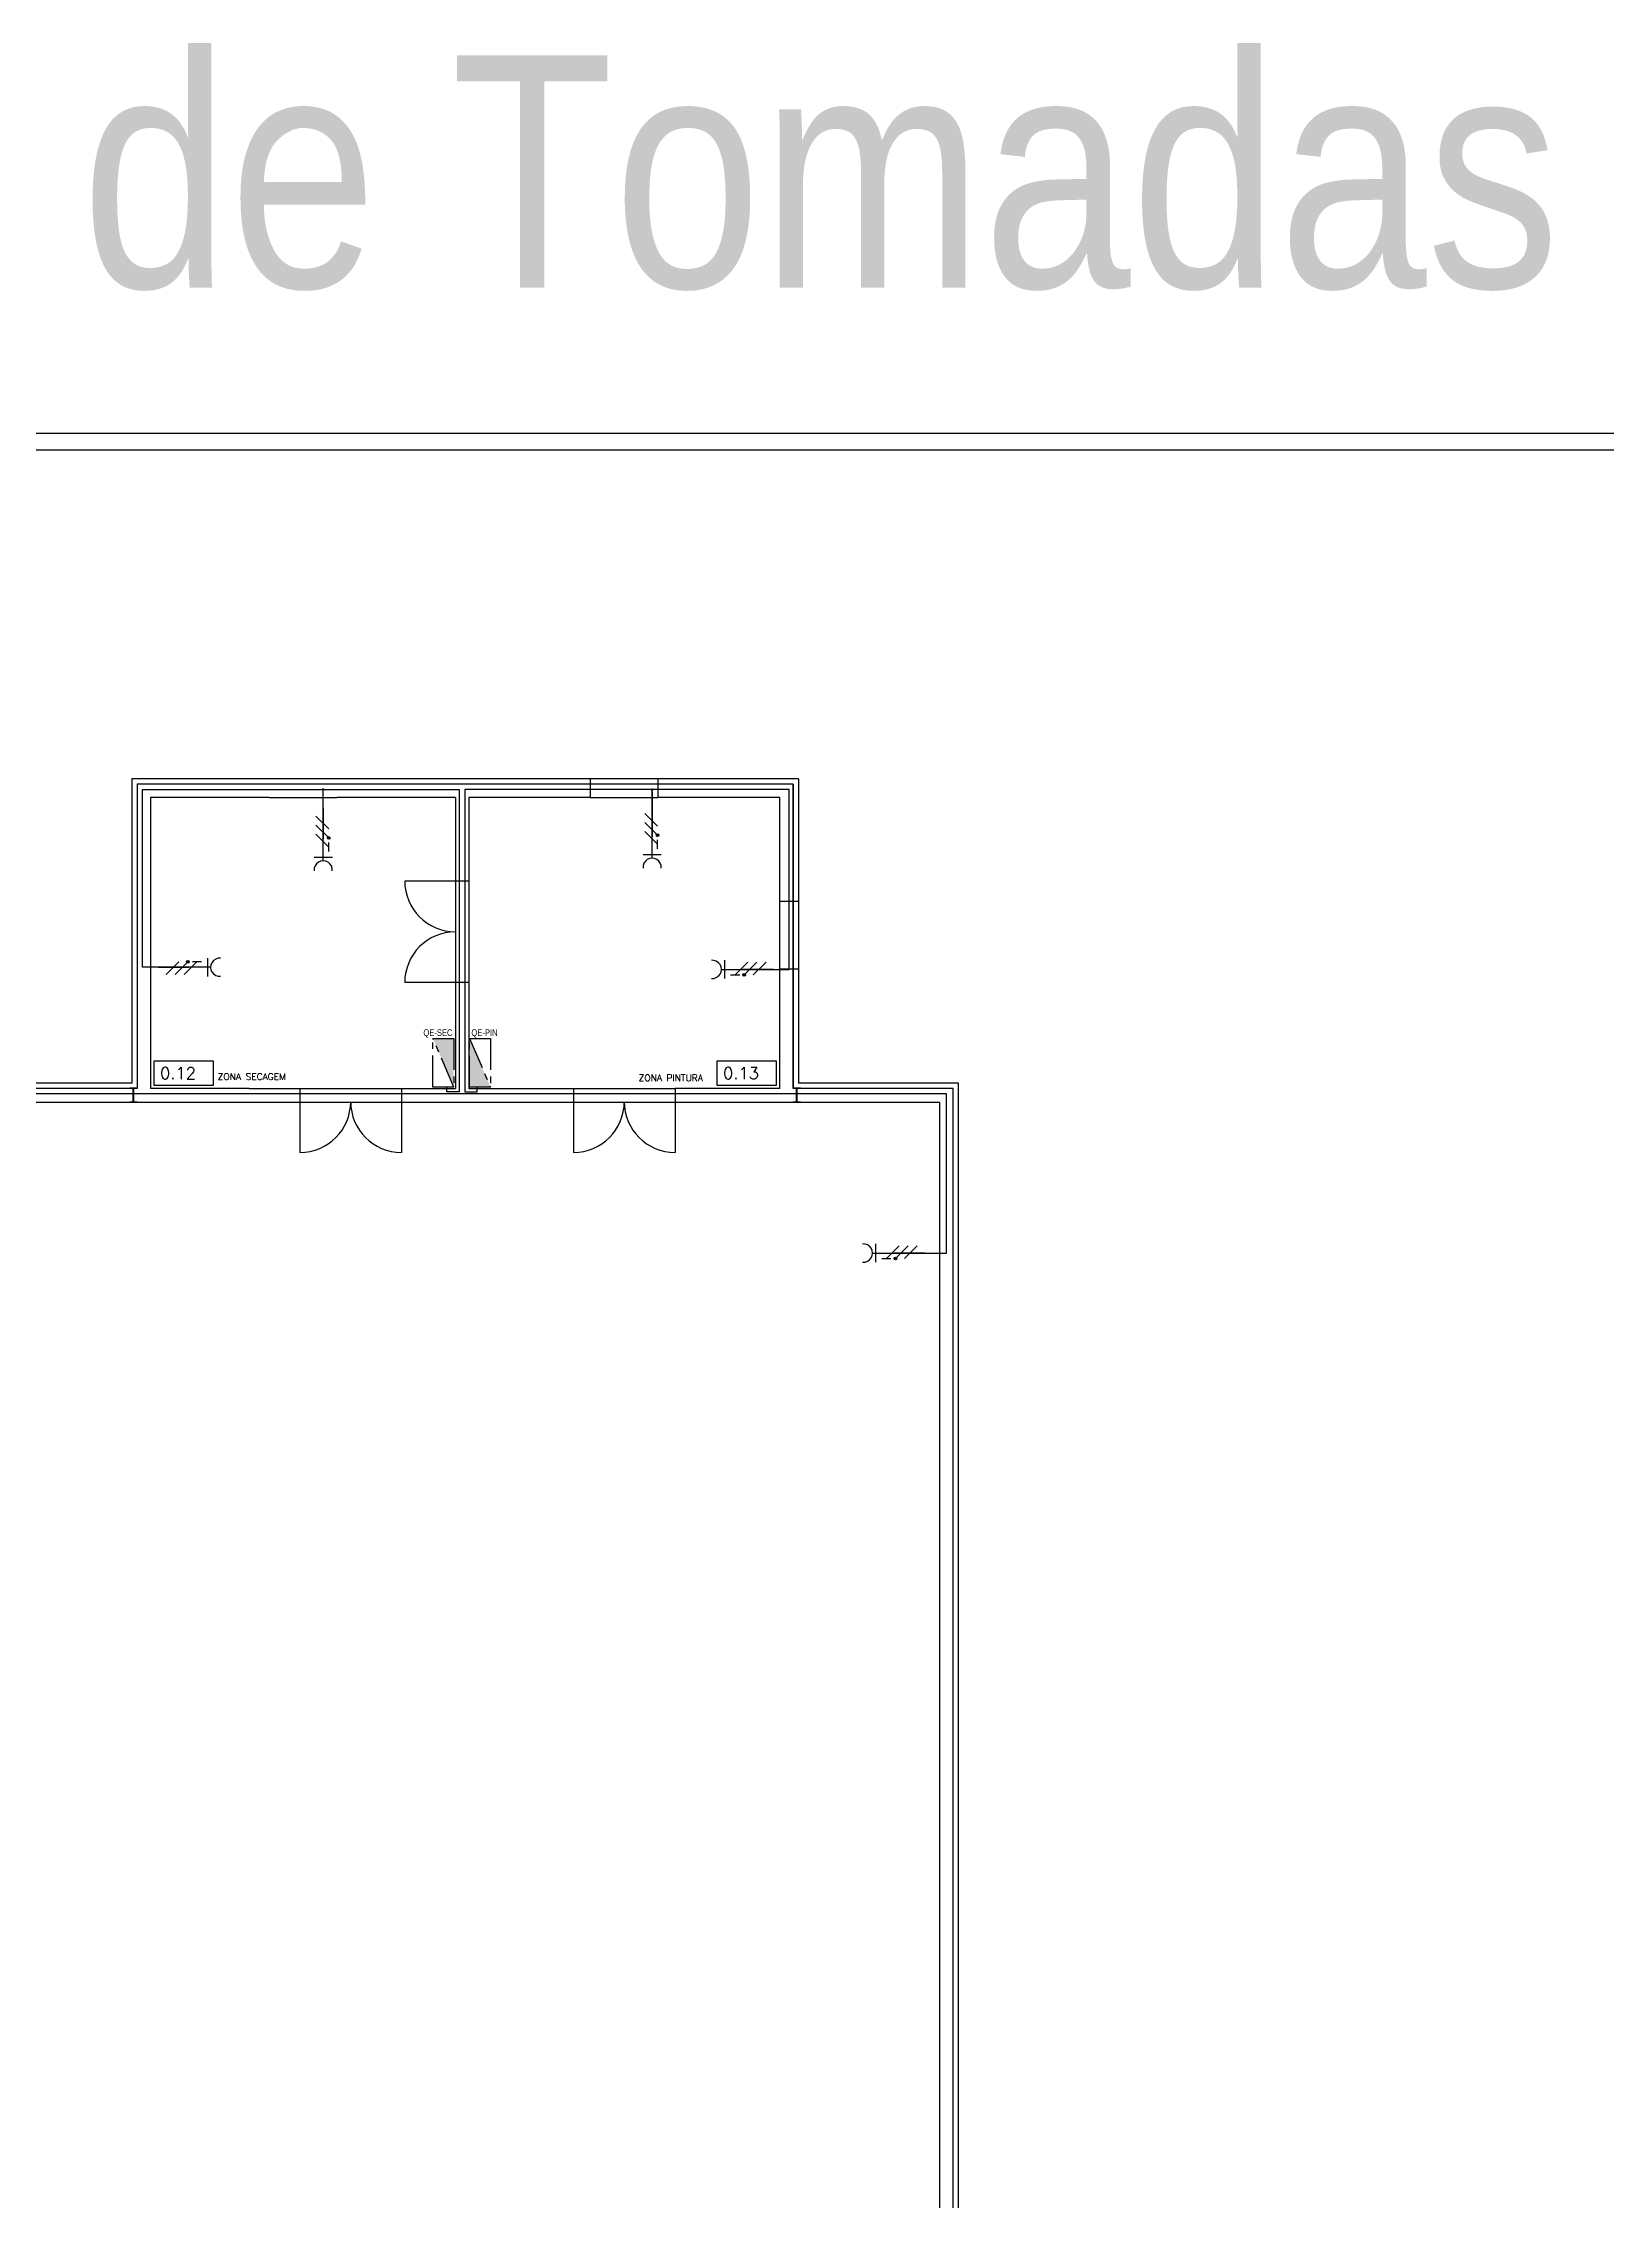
# Model space of a CAD drawing. Header units: millimetres. Extents: x -35961 to -35580, y 154458 to 154764.
# Drawn here: x -35725.76 to -35702.18, y 154649.52 to 154682.06 of the extents above; entities that cross this region are included whole.
import ezdxf

# ---------------------------------------------------------------- set-up
doc = ezdxf.new("R2010")
doc.units = ezdxf.units.MM
doc.header["$MEASUREMENT"] = 0
doc.linetypes.add('PHANTOM2', pattern=[31.75, 15.875, -3.175, 3.175, -3.175, 3.175, -3.175])
doc.layers.get('0').update_dxf_attribs({"color": 253})
for name, color, linetype in [('0_ARQ', 253, 'Continuous'), ('ELÉCTRICO', 255, 'Continuous'), ('NomesQuadros', 255, 'Continuous'), ('Projecto', 252, 'Continuous'), ('QuadrosEletricos', 80, 'Continuous'), ('Tomadas', 50, 'Continuous')]:
    doc.layers.add(name, color=color, linetype=linetype)
doc.styles.add('ROMANS', font='romans')
doc.styles.get("Standard").update_dxf_attribs({"font": 'ARIALN.TTF'})

msp = doc.modelspace()

# ---------------------------------------------------------------- hatches: boundary and pattern name
at = {"layer": 'QuadrosEletricos', "linetype": 'PHANTOM2', "ltscale": 0.03}
h = msp.add_hatch(color=256, dxfattribs=at)
h.dxf.hatch_style = 1
h.paths.add_polyline_path([(-35719.567, 154667.052), (-35719.881, 154667.052), (-35719.567, 154666.316)])
h = msp.add_hatch(color=256, dxfattribs=at)
h.dxf.hatch_style = 1
h.paths.add_polyline_path([(-35719.329, 154666.315), (-35719.014, 154666.315), (-35719.329, 154667.052)])
at = {"layer": 'Tomadas', "linetype": 'Continuous', "ltscale": 0.03, "transparency": 33554687}
h = msp.add_hatch(color=256, dxfattribs=at)
h.dxf.hatch_style = 1
h.paths.add_polyline_path([(-35721.517, 154670.806, 1), (-35721.557, 154670.806, 1)])
h = msp.add_hatch(color=256, dxfattribs=at)
h.dxf.hatch_style = 1
h.paths.add_polyline_path([(-35716.557, 154670.804, 1), (-35716.597, 154670.804, 1)])
h = msp.add_hatch(color=256, dxfattribs=at)
h.dxf.hatch_style = 1
h.paths.add_polyline_path([(-35721.433, 154670.075, 1), (-35721.473, 154670.075, 1)])
h = msp.add_hatch(color=256, dxfattribs=at)
h.dxf.hatch_style = 1
h.paths.add_polyline_path([(-35716.474, 154670.116, 1), (-35716.514, 154670.116, 1)])
h = msp.add_hatch(color=256, dxfattribs=at)
h.dxf.hatch_style = 1
h.paths.add_polyline_path([(-35723.597, 154668.208, 1), (-35723.557, 154668.208, 1)])
h = msp.add_hatch(color=256, dxfattribs=at)
h.dxf.hatch_style = 1
h.paths.add_polyline_path([(-35715.169, 154668.01, 1), (-35715.209, 154668.01, 1)])
h = msp.add_hatch(color=256, dxfattribs=at)
h.dxf.hatch_style = 1
h.paths.add_polyline_path([(-35712.889, 154663.733, 1), (-35712.929, 154663.733, 1)])

# ---------------------------------------------------------------- linework, layer by layer
at = {"layer": '0_ARQ'}
for points in [[(-35766.439, 154676.178), (-35676.439, 154676.178), (-35676.439, 154616.978), (-35766.439, 154616.978)], [(-35676.439, 154616.978), (-35764.189, 154616.978), (-35764.189, 154676.178), (-35676.439, 154676.178)], [(-35676.689, 154617.228), (-35763.939, 154617.228), (-35763.939, 154675.928), (-35676.689, 154675.928)]]:
    msp.add_lwpolyline(points, close=True, dxfattribs=at)
at = {"layer": 'Projecto'}
for p, q in [((-35714.372, 154670.967, 0), (-35724.422, 154670.967, 0)), ((-35724.422, 154670.967, 0), (-35724.422, 154666.377, 0)), ((-35714.452, 154670.887, 0), (-35724.342, 154670.887, 0)), ((-35724.342, 154670.887, 0), (-35724.342, 154666.297, 0)), ((-35717.512, 154670.967, 0), (-35717.512, 154670.687, 0)), ((-35716.492, 154670.967, 0), (-35716.492, 154670.687, 0)), ((-35714.452, 154666.297, 0), (-35714.452, 154670.887, 0)), ((-35714.452, 154670.887, 0), (-35714.452, 154670.687, 0)), ((-35714.372, 154670.967, 0), (-35714.372, 154666.377, 0)), ((-35722.352, 154670.687, 0), (-35724.142, 154670.687, 0)), ((-35724.142, 154670.687, 0), (-35724.142, 154667.827, 0)), ((-35722.352, 154670.687, 0), (-35721.332, 154670.687, 0)), ((-35719.542, 154670.687, 0), (-35721.332, 154670.687, 0)), ((-35719.542, 154670.687, 0), (-35719.542, 154667.827, 0)), ((-35717.512, 154670.687, 0), (-35719.342, 154670.687, 0)), ((-35719.342, 154670.687, 0), (-35719.342, 154666.297, 0)), ((-35717.512, 154670.687, 0), (-35716.492, 154670.687, 0)), ((-35714.652, 154670.687, 0), (-35716.492, 154670.687, 0)), ((-35714.652, 154666.297, 0), (-35714.652, 154670.687, 0)), ((-35714.452, 154670.687, 0), (-35714.452, 154666.297, 0)), ((-35719.542, 154669.425, 0), (-35720.307, 154669.425, 0)), ((-35719.342, 154669.425, 0), (-35719.542, 154669.425, 0)), ((-35714.652, 154669.12, 0), (-35714.372, 154669.12, 0)), ((-35724.142, 154667.827, 0), (-35724.142, 154666.297, 0)), ((-35719.542, 154667.895, 0), (-35720.307, 154667.895, 0)), ((-35719.342, 154667.895, 0), (-35719.542, 154667.895, 0)), ((-35719.542, 154667.827, 0), (-35719.542, 154666.297, 0)), ((-35714.652, 154668.1, 0), (-35714.372, 154668.1, 0)), ((-35724.422, 154666.377, 0), (-35734.372, 154666.377, 0)), ((-35722.652, 154666.297, 0), (-35721.122, 154666.297, 0)), ((-35721.887, 154666.297, 0), (-35721.887, 154666.097, 0)), ((-35721.122, 154666.297, 0), (-35719.542, 154666.297, 0)), ((-35720.357, 154666.297, 0), (-35720.357, 154666.097, 0)), ((-35719.342, 154666.297, 0), (-35717.762, 154666.297, 0)), ((-35717.762, 154666.297, 0), (-35717.762, 154666.097, 0)), ((-35717.762, 154666.297, 0), (-35716.232, 154666.297, 0)), ((-35716.232, 154666.297, 0), (-35716.232, 154666.097, 0)), ((-35711.959, 154666.377, 0), (-35714.372, 154666.377, 0)), ((-35711.959, 154629.037, 0), (-35711.959, 154666.377, 0)), ((-35721.887, 154666.097, 0), (-35721.887, 154665.332, 0)), ((-35720.357, 154666.097, 0), (-35720.357, 154665.332, 0)), ((-35717.762, 154666.097, 0), (-35717.762, 154665.332, 0)), ((-35716.232, 154666.097, 0), (-35716.232, 154665.332, 0))]:
    msp.add_line(p, q, dxfattribs=at)
at = {"layer": 'Projecto', "elevation": 0}
for points in [[(-35723.192, 154666.707), (-35724.092, 154666.707), (-35724.092, 154666.347), (-35723.192, 154666.347)], [(-35714.702, 154666.707), (-35715.602, 154666.707), (-35715.602, 154666.347), (-35714.702, 154666.347)], [(-35724.342, 154666.306), (-35724.342, 154666.297), (-35724.394, 154666.297), (-35724.394, 154666.095), (-35724.342, 154666.095), (-35724.342, 154666.086), (-35724.452, 154666.086), (-35724.452, 154666.095), (-35724.4, 154666.095), (-35724.4, 154666.297), (-35724.452, 154666.297), (-35724.452, 154666.306), (-35724.452, 154666.306)], [(-35714.342, 154666.306), (-35714.342, 154666.297), (-35714.394, 154666.297), (-35714.394, 154666.095), (-35714.342, 154666.095), (-35714.342, 154666.086), (-35714.452, 154666.086), (-35714.452, 154666.095), (-35714.4, 154666.095), (-35714.4, 154666.297), (-35714.452, 154666.297), (-35714.452, 154666.306), (-35714.452, 154666.306)]]:
    msp.add_lwpolyline(points, close=True, dxfattribs=at)
for points in [[(-35743.887, 154629.108), (-35712.039, 154629.108), (-35712.039, 154666.297), (-35714.452, 154666.297)], [(-35724.342, 154666.297), (-35734.452, 154666.297)], [(-35722.652, 154666.297), (-35724.142, 154666.297)], [(-35714.652, 154666.297), (-35716.232, 154666.297)], [(-35712.239, 154629.317), (-35712.239, 154666.086), (-35749.297, 154666.086), (-35749.297, 154638.697), (-35742.367, 154638.697)]]:
    msp.add_lwpolyline(points, dxfattribs=at)
at = {"layer": 'Projecto'}
for centre, start, end in [((-35719.542, 154669.425, 0), 180, 270), ((-35719.542, 154667.895, 0), 90, 180), ((-35721.887, 154666.097, 0), 270, 0), ((-35720.357, 154666.097, 0), 180, 270), ((-35717.762, 154666.097, 0), 270, 0), ((-35716.232, 154666.097, 0), 180, 270)]:
    msp.add_arc(centre, 0.765, start, end, dxfattribs=at)
at = {"layer": 'QuadrosEletricos', "linetype": 'PHANTOM2', "ltscale": 0.03}
for p, q in [((-35719.567, 154666.316, 0), (-35719.881, 154667.052, 0)), ((-35719.329, 154667.052, 0), (-35719.014, 154666.315, 0))]:
    msp.add_line(p, q, dxfattribs=at)
at = {"layer": 'QuadrosEletricos', "linetype": 'PHANTOM2', "ltscale": 0.03, "elevation": 0}
for points in [[(-35719.881, 154666.316), (-35719.881, 154667.052), (-35719.567, 154667.052), (-35719.567, 154666.316)], [(-35719.014, 154667.052), (-35719.014, 154666.315), (-35719.329, 154666.315), (-35719.329, 154667.052)]]:
    msp.add_lwpolyline(points, close=True, dxfattribs=at)
at = {"layer": 'Tomadas', "linetype": 'Continuous', "ltscale": 0.03}
for p, q in [((-35724.262, 154668.126), (-35724.262, 154670.805)), ((-35724.262, 154670.805), (-35721.536, 154670.805)), ((-35721.536, 154670.518), (-35721.536, 154670.805)), ((-35721.536, 154670.805), (-35719.554, 154670.805)), ((-35719.554, 154670.805), (-35719.488, 154670.805)), ((-35719.488, 154670.805), (-35719.488, 154666.244)), ((-35716.577, 154670.805, 0), (-35719.4, 154670.805, 0)), ((-35719.4, 154670.805, 0), (-35719.4, 154666.246, 0)), ((-35714.512, 154670.805, 0), (-35716.577, 154670.805, 0)), ((-35716.577, 154670.559), (-35716.577, 154670.805, 0)), ((-35716.577, 154670.774, 0), (-35716.577, 154670.559)), ((-35714.512, 154668.092, 0), (-35714.512, 154670.805, 0)), ((-35721.536, 154670.518), (-35721.536, 154670.056)), ((-35721.536, 154669.981), (-35721.536, 154670.518)), ((-35716.577, 154670.559), (-35716.577, 154670.097)), ((-35716.577, 154670.022), (-35716.577, 154670.559)), ((-35724.02, 154668.126), (-35724.262, 154668.126)), ((-35724.02, 154668.126), (-35723.558, 154668.126)), ((-35723.483, 154668.126), (-35724.02, 154668.126)), ((-35715.283, 154668.092), (-35714.746, 154668.092)), ((-35714.746, 154668.092), (-35715.208, 154668.092)), ((-35714.746, 154668.092), (-35714.512, 154668.092, 0)), ((-35712.14, 154666.218), (-35731.277, 154666.218)), ((-35719.67, 154666.244), (-35719.67, 154666.316)), ((-35719.488, 154666.244), (-35719.67, 154666.244)), ((-35719.4, 154666.246, 0), (-35719.214, 154666.246, 0)), ((-35719.214, 154666.246, 0), (-35719.214, 154666.315, 0)), ((-35712.14, 154663.815), (-35712.14, 154666.218)), ((-35713.003, 154663.815), (-35712.466, 154663.815)), ((-35712.466, 154663.815), (-35712.928, 154663.815)), ((-35712.466, 154663.815), (-35712.14, 154663.815))]:
    msp.add_line(p, q, dxfattribs=at)
at = {"layer": 'Tomadas'}
for p, q in [((-35721.453, 154670.211), (-35721.646, 154670.403)), ((-35716.494, 154670.252), (-35716.687, 154670.444)), ((-35721.453, 154670.075), (-35721.646, 154670.267)), ((-35721.453, 154669.938), (-35721.646, 154670.131)), ((-35716.494, 154670.116), (-35716.687, 154670.308)), ((-35716.494, 154669.98), (-35716.687, 154670.172)), ((-35721.453, 154669.87), (-35721.453, 154670.007)), ((-35716.494, 154669.912), (-35716.494, 154670.048)), ((-35723.713, 154668.208), (-35723.906, 154668.015)), ((-35723.577, 154668.208), (-35723.769, 154668.015)), ((-35723.441, 154668.208), (-35723.633, 154668.015)), ((-35723.373, 154668.208), (-35723.509, 154668.208)), ((-35715.325, 154668.01), (-35715.133, 154668.203)), ((-35715.189, 154668.01), (-35714.997, 154668.203)), ((-35715.053, 154668.01), (-35714.86, 154668.203)), ((-35715.393, 154668.01), (-35715.257, 154668.01)), ((-35713.045, 154663.733), (-35712.853, 154663.926)), ((-35712.909, 154663.733), (-35712.717, 154663.926)), ((-35712.773, 154663.733), (-35712.58, 154663.926)), ((-35713.113, 154663.733), (-35712.977, 154663.733))]:
    msp.add_line(p, q, dxfattribs=at)
at = {"layer": 'Tomadas', "color": 2, "true_color": 0xf1eb1f}
for p, q in [((-35721.398, 154669.781), (-35721.673, 154669.781)), ((-35721.536, 154669.731), (-35721.536, 154669.981)), ((-35716.439, 154669.822), (-35716.714, 154669.822)), ((-35716.577, 154669.772), (-35716.577, 154670.022)), ((-35723.233, 154668.126), (-35723.483, 154668.126)), ((-35723.283, 154668.263), (-35723.283, 154667.988)), ((-35715.483, 154667.955), (-35715.483, 154668.23)), ((-35715.533, 154668.092), (-35715.283, 154668.092)), ((-35713.203, 154663.678), (-35713.203, 154663.953)), ((-35713.253, 154663.815), (-35713.003, 154663.815))]:
    msp.add_line(p, q, dxfattribs=at)
at = {"layer": 'Tomadas', "linetype": 'Continuous', "ltscale": 0.03}
for centre in [(-35721.453, 154670.075), (-35716.494, 154670.116), (-35723.577, 154668.208), (-35715.189, 154668.01), (-35712.909, 154663.733)]:
    msp.add_circle(centre, 0.02, dxfattribs=at)
at = {"layer": 'Tomadas', "color": 2, "true_color": 0xf1eb1f}
for centre, start, end in [((-35716.577, 154669.634), 354.7841, 185.2159), ((-35721.536, 154669.593), 354.7841, 185.2159), ((-35723.095, 154668.126), 84.7841, 275.2159), ((-35715.671, 154668.092), 264.7841, 95.2159), ((-35713.391, 154663.815), 264.7841, 95.2159)]:
    msp.add_arc(centre, 0.138, start, end, dxfattribs=at)

# ---------------------------------------------------------------- texts
at = {"color": 0, "style": 'ROMANS'}
for s, p in [('ZONA SECAGEM', (-35723.126, 154666.425, 0)), ('ZONA PINTURA', (-35716.78, 154666.407, 0))]:
    msp.add_text(s, height=0.1, dxfattribs=at).set_placement(p)
at = {"layer": 'ELÉCTRICO', "linetype": 'Continuous', "ltscale": 0.03}
msp.add_text('Planta de Tomadas', height=3.5, dxfattribs=at).set_placement((-35737.665, 154678.376))
at = {"layer": 'NomesQuadros', "color": 3, "linetype": 'PHANTOM2', "ltscale": 0.03}
for s, p in [('QE-SEC', (-35720.026, 154667.089, 0)), ('QE-PIN', (-35719.302, 154667.089, 0))]:
    msp.add_text(s, height=0.1, dxfattribs=at).set_placement(p)
at = {"layer": 'Projecto', "style": 'ROMANS'}
for s, p in [(' 0.12', (-35724.119, 154666.437, 0)), (' 0.13', (-35715.63, 154666.437, 0))]:
    msp.add_text(s, height=0.18, dxfattribs=at).set_placement(p)

doc.saveas('drawing.dxf')
